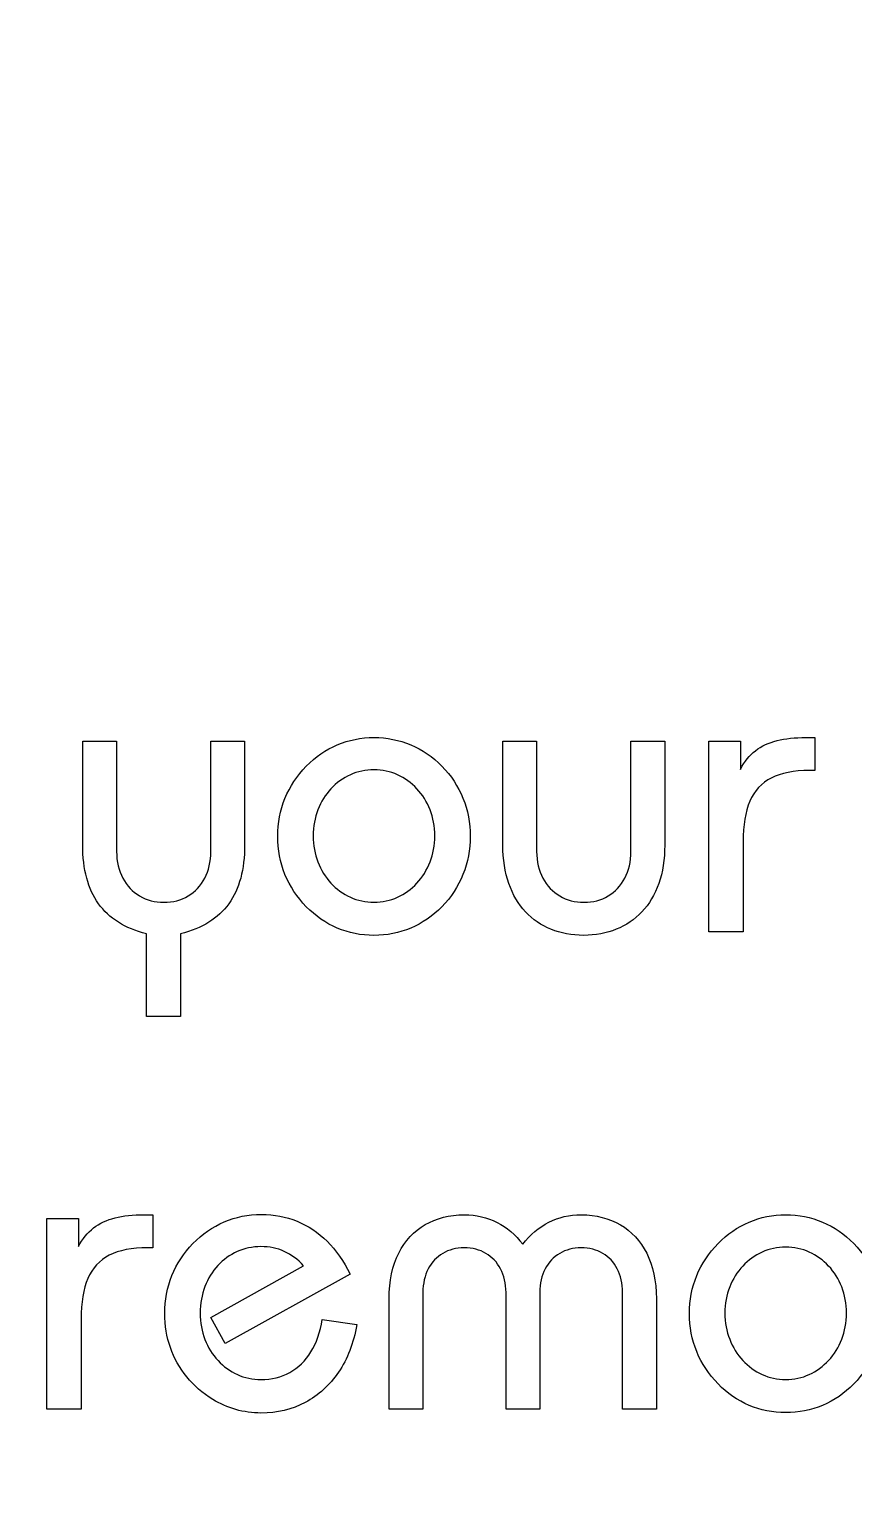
# Model space of a CAD drawing. Header units: millimetres. Extents: x -96 to 58, y -5 to 152.
# Drawn here: x -13.72 to -4.22, y 66.74 to 83.73 of the extents above; entities that cross this region are included whole.
import ezdxf

# ---------------------------------------------------------------- set-up
doc = ezdxf.new("R2010")
doc.units = ezdxf.units.MM
doc.header["$MEASUREMENT"] = 0
doc.layers.add('Capa 1', color=7, linetype='Continuous')

msp = doc.modelspace()

# ---------------------------------------------------------------- linework, layer by layer
at = {"layer": 'Capa 1', "color": 250, "lineweight": 9}
msp.add_open_spline([(-95.1806, 149.5), (-95.1806, 149.5), (57.2195, 149.5), (57.2195, 149.5), (57.2195, 149.5), (57.2195, 149.5), (57.2195, -2.9001), (57.2195, -2.9001), (57.2195, -2.9001), (57.2195, -2.9001), (-95.1806, -2.9001), (-95.1806, -2.9001), (-95.1806, -2.9001), (-95.1806, -2.9001), (-95.1806, 149.5), (-95.1806, 149.5)], degree=3, knots=[0, 0, 0, 0, 0.2, 0.2, 0.2, 0.2, 0.4, 0.4, 0.4, 0.4, 0.6, 0.6, 0.6, 0.6, 1, 1, 1, 1], dxfattribs=at)
at = {"layer": 'Capa 1', "color": 7}
msp.add_open_spline([(-18.9806, 128.6859), (11.6082, 128.6859), (36.4054, 103.8887), (36.4054, 73.2999), (36.4054, 73.2999), (36.4054, 42.7112), (11.6082, 17.9139), (-18.9806, 17.9139), (-18.9806, 17.9139), (-49.5694, 17.9139), (-74.3666, 42.7111), (-74.3666, 73.2999), (-74.3666, 73.2999), (-74.3666, 103.8888), (-49.5694, 128.6859), (-18.9806, 128.6859)], degree=3, knots=[0, 0, 0, 0, 0.2, 0.2, 0.2, 0.2, 0.4, 0.4, 0.4, 0.4, 0.6, 0.6, 0.6, 0.6, 1, 1, 1, 1], dxfattribs=at)
at = {"layer": 'Capa 1', "color": 250}
for points, knots in [([(-11.2414, 75.5273), (-11.2414, 75.5273), (-11.6312, 75.5273), (-11.6312, 75.5273), (-11.6312, 75.5273), (-11.6312, 75.5273), (-11.6312, 74.2571), (-11.6312, 74.2571), (-11.6312, 74.2571), (-11.632, 74.1386), (-11.6557, 74.0353), (-11.7023, 73.9482), (-11.7023, 73.9482), (-11.7489, 73.8604), (-11.8123, 73.7923), (-11.8934, 73.7433), (-11.8934, 73.7433), (-11.9744, 73.6953), (-12.0676, 73.6707), (-12.1724, 73.67), (-12.1724, 73.67), (-12.2771, 73.6707), (-12.3703, 73.6952), (-12.4521, 73.7433), (-12.4521, 73.7433), (-12.5339, 73.7924), (-12.5989, 73.8603), (-12.6463, 73.9482), (-12.6463, 73.9482), (-12.6929, 74.0354), (-12.7173, 74.1385), (-12.7181, 74.257), (-12.7181, 74.257), (-12.7181, 74.257), (-12.7181, 75.5273), (-12.7181, 75.5273), (-12.7181, 75.5273), (-12.7181, 75.5273), (-13.1079, 75.5273), (-13.1079, 75.5273), (-13.1079, 75.5273), (-13.1079, 75.5273), (-13.1079, 74.3305), (-13.1079, 74.3305), (-13.1079, 74.3305), (-13.1079, 74.0483), (-13.0475, 73.8228), (-12.9268, 73.6539), (-12.9268, 73.6539), (-12.8052, 73.4852), (-12.621, 73.3696), (-12.3741, 73.3077), (-12.3741, 73.3077), (-12.3741, 73.3077), (-12.3741, 72.3539), (-12.3741, 72.3539), (-12.3741, 72.3539), (-12.3741, 72.3539), (-11.9797, 72.3539), (-11.9797, 72.3539), (-11.9797, 72.3539), (-11.9797, 72.3539), (-11.9797, 73.3078), (-11.9797, 73.3078), (-11.9797, 73.3078), (-11.7321, 73.3697), (-11.5471, 73.485), (-11.4248, 73.6539), (-11.4248, 73.6539), (-11.3025, 73.8229), (-11.2414, 74.0483), (-11.2414, 74.3304), (-11.2414, 74.3304), (-11.2414, 74.3304), (-11.2414, 75.5273), (-11.2414, 75.5273)], [0, 0, 0, 0, 0.05, 0.05, 0.05, 0.05, 0.1, 0.1, 0.1, 0.1, 0.15, 0.15, 0.15, 0.15, 0.2, 0.2, 0.2, 0.2, 0.25, 0.25, 0.25, 0.25, 0.3, 0.3, 0.3, 0.3, 0.35, 0.35, 0.35, 0.35, 0.4, 0.4, 0.4, 0.4, 0.45, 0.45, 0.45, 0.45, 0.5, 0.5, 0.5, 0.5, 0.55, 0.55, 0.55, 0.55, 0.6, 0.6, 0.6, 0.6, 0.65, 0.65, 0.65, 0.65, 0.7, 0.7, 0.7, 0.7, 0.75, 0.75, 0.75, 0.75, 0.8, 0.8, 0.8, 0.8, 0.85, 0.85, 0.85, 0.85, 0.9, 0.9, 0.9, 0.9, 1, 1, 1, 1]), ([(-10.8607, 74.4313), (-10.8607, 74.2769), (-10.8324, 74.1309), (-10.7766, 73.9925), (-10.7766, 73.9925), (-10.7208, 73.8551), (-10.6383, 73.7304), (-10.5305, 73.6195), (-10.5305, 73.6195), (-10.4243, 73.512), (-10.305, 73.4292), (-10.1736, 73.3734), (-10.1736, 73.3734), (-10.0413, 73.3177), (-9.9007, 73.2893), (-9.7509, 73.2893), (-9.7509, 73.2893), (-9.6011, 73.2893), (-9.4597, 73.3176), (-9.3259, 73.3734), (-9.3259, 73.3734), (-9.1929, 73.4292), (-9.0729, 73.5118), (-8.9667, 73.6195), (-8.9667, 73.6195), (-8.8604, 73.7283), (-8.7802, 73.8519), (-8.7244, 73.991), (-8.7244, 73.991), (-8.6693, 74.1301), (-8.641, 74.2769), (-8.641, 74.4313), (-8.641, 74.4313), (-8.641, 74.5857), (-8.6693, 74.7317), (-8.7244, 74.8692), (-8.7244, 74.8692), (-8.7802, 75.0068), (-8.8604, 75.1299), (-8.9667, 75.2384), (-8.9667, 75.2384), (-9.0729, 75.3463), (-9.1929, 75.4287), (-9.3259, 75.4845), (-9.3259, 75.4845), (-9.4597, 75.5404), (-9.6011, 75.5686), (-9.7509, 75.5686), (-9.7509, 75.5686), (-9.9007, 75.5688), (-10.0413, 75.5403), (-10.1736, 75.4845), (-10.1736, 75.4845), (-10.305, 75.4289), (-10.4243, 75.3462), (-10.5305, 75.2384), (-10.5305, 75.2384), (-10.6383, 75.1276), (-10.7208, 75.0038), (-10.7766, 74.8677), (-10.7766, 74.8677), (-10.8324, 74.731), (-10.8607, 74.5857), (-10.8607, 74.4313)], [0, 0, 0, 0, 0.0588235, 0.0588235, 0.0588235, 0.0588235, 0.1176471, 0.1176471, 0.1176471, 0.1176471, 0.1764706, 0.1764706, 0.1764706, 0.1764706, 0.2352941, 0.2352941, 0.2352941, 0.2352941, 0.2941176, 0.2941176, 0.2941176, 0.2941176, 0.3529412, 0.3529412, 0.3529412, 0.3529412, 0.4117647, 0.4117647, 0.4117647, 0.4117647, 0.4705882, 0.4705882, 0.4705882, 0.4705882, 0.5294118, 0.5294118, 0.5294118, 0.5294118, 0.5882353, 0.5882353, 0.5882353, 0.5882353, 0.6470588, 0.6470588, 0.6470588, 0.6470588, 0.7058824, 0.7058824, 0.7058824, 0.7058824, 0.7647059, 0.7647059, 0.7647059, 0.7647059, 0.8235294, 0.8235294, 0.8235294, 0.8235294, 0.8823529, 0.8823529, 0.8823529, 0.8823529, 1, 1, 1, 1]), ([(-6.3985, 75.5273), (-6.3985, 75.5273), (-6.7883, 75.5273), (-6.7883, 75.5273), (-6.7883, 75.5273), (-6.7883, 75.5273), (-6.7883, 74.2571), (-6.7883, 74.2571), (-6.7883, 74.2571), (-6.789, 74.1386), (-6.8128, 74.0353), (-6.8594, 73.9482), (-6.8594, 73.9482), (-6.906, 73.8604), (-6.9694, 73.7923), (-7.0505, 73.7433), (-7.0505, 73.7433), (-7.1315, 73.6953), (-7.2247, 73.6707), (-7.3295, 73.67), (-7.3295, 73.67), (-7.4342, 73.6707), (-7.5274, 73.6952), (-7.6092, 73.7433), (-7.6092, 73.7433), (-7.691, 73.7924), (-7.756, 73.8603), (-7.8034, 73.9482), (-7.8034, 73.9482), (-7.85, 74.0354), (-7.8744, 74.1385), (-7.8752, 74.257), (-7.8752, 74.257), (-7.8752, 74.257), (-7.8752, 75.5273), (-7.8752, 75.5273), (-7.8752, 75.5273), (-7.8752, 75.5273), (-8.265, 75.5273), (-8.265, 75.5273), (-8.265, 75.5273), (-8.265, 75.5273), (-8.265, 74.3305), (-8.265, 74.3305), (-8.265, 74.3305), (-8.2643, 74.1638), (-8.2413, 74.0162), (-8.1962, 73.887), (-8.1962, 73.887), (-8.1511, 73.758), (-8.0869, 73.6493), (-8.0044, 73.5607), (-8.0044, 73.5607), (-7.9211, 73.4721), (-7.8232, 73.4047), (-7.7101, 73.3589), (-7.7101, 73.3589), (-7.5962, 73.3131), (-7.4709, 73.2893), (-7.334, 73.2893), (-7.334, 73.2893), (-7.1972, 73.2893), (-7.0711, 73.313), (-6.9572, 73.3589), (-6.9572, 73.3589), (-6.8433, 73.4048), (-6.7447, 73.472), (-6.6614, 73.5607), (-6.6614, 73.5607), (-6.5781, 73.6495), (-6.5139, 73.7579), (-6.468, 73.887), (-6.468, 73.887), (-6.4222, 74.0162), (-6.3992, 74.1637), (-6.3985, 74.3304), (-6.3985, 74.3304), (-6.3985, 74.3304), (-6.3985, 75.5273), (-6.3985, 75.5273)], [0, 0, 0, 0, 0.047619, 0.047619, 0.047619, 0.047619, 0.0952381, 0.0952381, 0.0952381, 0.0952381, 0.1428571, 0.1428571, 0.1428571, 0.1428571, 0.1904762, 0.1904762, 0.1904762, 0.1904762, 0.2380952, 0.2380952, 0.2380952, 0.2380952, 0.2857143, 0.2857143, 0.2857143, 0.2857143, 0.3333333, 0.3333333, 0.3333333, 0.3333333, 0.3809524, 0.3809524, 0.3809524, 0.3809524, 0.4285714, 0.4285714, 0.4285714, 0.4285714, 0.4761905, 0.4761905, 0.4761905, 0.4761905, 0.5238095, 0.5238095, 0.5238095, 0.5238095, 0.5714286, 0.5714286, 0.5714286, 0.5714286, 0.6190476, 0.6190476, 0.6190476, 0.6190476, 0.6666667, 0.6666667, 0.6666667, 0.6666667, 0.7142857, 0.7142857, 0.7142857, 0.7142857, 0.7619048, 0.7619048, 0.7619048, 0.7619048, 0.8095238, 0.8095238, 0.8095238, 0.8095238, 0.8571429, 0.8571429, 0.8571429, 0.8571429, 0.9047619, 0.9047619, 0.9047619, 0.9047619, 1, 1, 1, 1]), ([(-5.8894, 73.3306), (-5.8894, 73.3306), (-5.495, 73.3306), (-5.495, 73.3306), (-5.495, 73.3306), (-5.495, 73.3306), (-5.495, 74.3672), (-5.495, 74.3672), (-5.495, 74.3672), (-5.4958, 74.5575), (-5.4698, 74.7133), (-5.4178, 74.8348), (-5.4178, 74.8348), (-5.3658, 74.9558), (-5.2833, 75.045), (-5.1702, 75.1024), (-5.1702, 75.1024), (-5.0578, 75.1606), (-4.9103, 75.1887), (-4.7291, 75.188), (-4.7291, 75.188), (-4.7291, 75.188), (-4.6695, 75.1882), (-4.6695, 75.1882), (-4.6695, 75.1882), (-4.6695, 75.1882), (-4.6695, 75.5688), (-4.6695, 75.5688), (-4.6695, 75.5688), (-4.6695, 75.5688), (-4.7704, 75.5688), (-4.7704, 75.5688), (-4.7704, 75.5688), (-4.8973, 75.5696), (-5.0081, 75.5572), (-5.1044, 75.5335), (-5.1044, 75.5335), (-5.2, 75.5098), (-5.2825, 75.4708), (-5.3521, 75.4173), (-5.3521, 75.4173), (-5.4216, 75.3632), (-5.4797, 75.2912), (-5.5271, 75.2017), (-5.5271, 75.2017), (-5.5271, 75.2017), (-5.5271, 75.5273), (-5.5271, 75.5273), (-5.5271, 75.5273), (-5.5271, 75.5273), (-5.8894, 75.5273), (-5.8894, 75.5273), (-5.8894, 75.5273), (-5.8894, 75.5273), (-5.8894, 73.3306), (-5.8894, 73.3306)], [0, 0, 0, 0, 0.0666667, 0.0666667, 0.0666667, 0.0666667, 0.1333333, 0.1333333, 0.1333333, 0.1333333, 0.2, 0.2, 0.2, 0.2, 0.2666667, 0.2666667, 0.2666667, 0.2666667, 0.3333333, 0.3333333, 0.3333333, 0.3333333, 0.4, 0.4, 0.4, 0.4, 0.4666667, 0.4666667, 0.4666667, 0.4666667, 0.5333333, 0.5333333, 0.5333333, 0.5333333, 0.6, 0.6, 0.6, 0.6, 0.6666667, 0.6666667, 0.6666667, 0.6666667, 0.7333333, 0.7333333, 0.7333333, 0.7333333, 0.8, 0.8, 0.8, 0.8, 0.8666667, 0.8666667, 0.8666667, 0.8666667, 1, 1, 1, 1]), ([(-10.4526, 74.4359), (-10.4518, 74.5444), (-10.4334, 74.6445), (-10.3968, 74.737), (-10.3968, 74.737), (-10.3608, 74.8288), (-10.3104, 74.9097), (-10.2462, 74.9785), (-10.2462, 74.9785), (-10.182, 75.0475), (-10.1078, 75.1008), (-10.023, 75.1391), (-10.023, 75.1391), (-9.9389, 75.1775), (-9.848, 75.1964), (-9.7509, 75.1971), (-9.7509, 75.1971), (-9.6538, 75.1965), (-9.5629, 75.1773), (-9.4788, 75.1391), (-9.4788, 75.1391), (-9.3939, 75.1009), (-9.3198, 75.0473), (-9.2556, 74.9785), (-9.2556, 74.9785), (-9.1914, 74.9098), (-9.1409, 74.8287), (-9.1042, 74.737), (-9.1042, 74.737), (-9.0683, 74.6446), (-9.05, 74.5444), (-9.0492, 74.4359), (-9.0492, 74.4359), (-9.05, 74.3273), (-9.0683, 74.2272), (-9.1042, 74.1347), (-9.1042, 74.1347), (-9.1409, 74.0414), (-9.1914, 73.9604), (-9.2556, 73.8909), (-9.2556, 73.8909), (-9.3198, 73.8221), (-9.3939, 73.7678), (-9.4788, 73.7288), (-9.4788, 73.7288), (-9.5629, 73.6908), (-9.6538, 73.6707), (-9.7509, 73.67), (-9.7509, 73.67), (-9.848, 73.6707), (-9.9389, 73.6906), (-10.023, 73.7288), (-10.023, 73.7288), (-10.1078, 73.768), (-10.182, 73.8221), (-10.2462, 73.8909), (-10.2462, 73.8909), (-10.3104, 73.9604), (-10.3608, 74.0414), (-10.3968, 74.1347), (-10.3968, 74.1347), (-10.4334, 74.2273), (-10.4518, 74.3273), (-10.4526, 74.4359)], [0, 0, 0, 0, 0.0588235, 0.0588235, 0.0588235, 0.0588235, 0.1176471, 0.1176471, 0.1176471, 0.1176471, 0.1764706, 0.1764706, 0.1764706, 0.1764706, 0.2352941, 0.2352941, 0.2352941, 0.2352941, 0.2941176, 0.2941176, 0.2941176, 0.2941176, 0.3529412, 0.3529412, 0.3529412, 0.3529412, 0.4117647, 0.4117647, 0.4117647, 0.4117647, 0.4705882, 0.4705882, 0.4705882, 0.4705882, 0.5294118, 0.5294118, 0.5294118, 0.5294118, 0.5882353, 0.5882353, 0.5882353, 0.5882353, 0.6470588, 0.6470588, 0.6470588, 0.6470588, 0.7058824, 0.7058824, 0.7058824, 0.7058824, 0.7647059, 0.7647059, 0.7647059, 0.7647059, 0.8235294, 0.8235294, 0.8235294, 0.8235294, 0.8823529, 0.8823529, 0.8823529, 0.8823529, 1, 1, 1, 1]), ([(-13.5207, 67.8321), (-13.5207, 67.8321), (-13.1262, 67.8321), (-13.1262, 67.8321), (-13.1262, 67.8321), (-13.1262, 67.8321), (-13.1262, 68.8685), (-13.1262, 68.8685), (-13.1262, 68.8685), (-13.1271, 69.0588), (-13.1011, 69.2146), (-13.0491, 69.3361), (-13.0491, 69.3361), (-12.9971, 69.4569), (-12.9146, 69.5463), (-12.8015, 69.6037), (-12.8015, 69.6037), (-12.6891, 69.6619), (-12.5416, 69.69), (-12.3604, 69.6893), (-12.3604, 69.6893), (-12.3604, 69.6893), (-12.3007, 69.6895), (-12.3007, 69.6895), (-12.3007, 69.6895), (-12.3007, 69.6895), (-12.3007, 70.0701), (-12.3007, 70.0701), (-12.3007, 70.0701), (-12.3007, 70.0701), (-12.4017, 70.0701), (-12.4017, 70.0701), (-12.4017, 70.0701), (-12.5286, 70.0709), (-12.6394, 70.0585), (-12.7357, 70.0348), (-12.7357, 70.0348), (-12.8313, 70.0111), (-12.9138, 69.9721), (-12.9834, 69.9186), (-12.9834, 69.9186), (-13.0529, 69.8645), (-13.111, 69.7925), (-13.1584, 69.703), (-13.1584, 69.703), (-13.1584, 69.703), (-13.1584, 70.0288), (-13.1584, 70.0288), (-13.1584, 70.0288), (-13.1584, 70.0288), (-13.5207, 70.0288), (-13.5207, 70.0288), (-13.5207, 70.0288), (-13.5207, 70.0288), (-13.5207, 67.8321), (-13.5207, 67.8321)], [0, 0, 0, 0, 0.0666667, 0.0666667, 0.0666667, 0.0666667, 0.1333333, 0.1333333, 0.1333333, 0.1333333, 0.2, 0.2, 0.2, 0.2, 0.2666667, 0.2666667, 0.2666667, 0.2666667, 0.3333333, 0.3333333, 0.3333333, 0.3333333, 0.4, 0.4, 0.4, 0.4, 0.4666667, 0.4666667, 0.4666667, 0.4666667, 0.5333333, 0.5333333, 0.5333333, 0.5333333, 0.6, 0.6, 0.6, 0.6, 0.6666667, 0.6666667, 0.6666667, 0.6666667, 0.7333333, 0.7333333, 0.7333333, 0.7333333, 0.8, 0.8, 0.8, 0.8, 0.8666667, 0.8666667, 0.8666667, 0.8666667, 1, 1, 1, 1]), ([(-9.9481, 68.8042), (-9.9481, 68.8042), (-10.3471, 68.864), (-10.3471, 68.864), (-10.3471, 68.864), (-10.3693, 68.7179), (-10.4129, 68.594), (-10.4771, 68.4908), (-10.4771, 68.4908), (-10.542, 68.3877), (-10.6231, 68.3089), (-10.7217, 68.2538), (-10.7217, 68.2538), (-10.8195, 68.1996), (-10.9303, 68.172), (-11.0534, 68.1713), (-11.0534, 68.1713), (-11.1505, 68.172), (-11.2414, 68.1911), (-11.3255, 68.2294), (-11.3255, 68.2294), (-11.4103, 68.2685), (-11.4845, 68.3218), (-11.5487, 68.3906), (-11.5487, 68.3906), (-11.6129, 68.4603), (-11.6633, 68.5412), (-11.6993, 68.6337), (-11.6993, 68.6337), (-11.7359, 68.7262), (-11.7543, 68.8278), (-11.7551, 68.9372), (-11.7551, 68.9372), (-11.7543, 69.0481), (-11.7359, 69.1496), (-11.7, 69.2429), (-11.7, 69.2429), (-11.6641, 69.3355), (-11.6144, 69.4164), (-11.5502, 69.4852), (-11.5502, 69.4852), (-11.4868, 69.5541), (-11.4119, 69.6075), (-11.3278, 69.6457), (-11.3278, 69.6457), (-11.2429, 69.6833), (-11.1512, 69.7023), (-11.0534, 69.703), (-11.0534, 69.703), (-10.9571, 69.7032), (-10.8676, 69.6847), (-10.7859, 69.648), (-10.7859, 69.648), (-10.7033, 69.6115), (-10.6292, 69.5563), (-10.5627, 69.4829), (-10.5627, 69.4829), (-10.5627, 69.4829), (-11.6312, 68.8868), (-11.6312, 68.8868), (-11.6312, 68.8868), (-11.6312, 68.8868), (-11.4661, 68.5887), (-11.4661, 68.5887), (-11.4661, 68.5887), (-11.4661, 68.5887), (-10.0261, 69.3866), (-10.0261, 69.3866), (-10.0261, 69.3866), (-10.1002, 69.5365), (-10.1881, 69.6625), (-10.2913, 69.7649), (-10.2913, 69.7649), (-10.3945, 69.8667), (-10.5092, 69.9438), (-10.6368, 69.9958), (-10.6368, 69.9958), (-10.7645, 70.0486), (-10.902, 70.0745), (-11.0488, 70.0745), (-11.0488, 70.0745), (-11.2009, 70.0738), (-11.3438, 70.0455), (-11.4776, 69.9881), (-11.4776, 69.9881), (-11.6114, 69.931), (-11.7314, 69.8483), (-11.8376, 69.7397), (-11.8376, 69.7397), (-11.9431, 69.6289), (-12.0241, 69.5051), (-12.0791, 69.369), (-12.0791, 69.369), (-12.1349, 69.2323), (-12.1625, 69.087), (-12.1632, 68.9326), (-12.1632, 68.9326), (-12.1632, 68.7943), (-12.1411, 68.6635), (-12.0975, 68.5405), (-12.0975, 68.5405), (-12.0547, 68.4167), (-11.9912, 68.3043), (-11.9095, 68.2026), (-11.9095, 68.2026), (-11.8269, 68.1018), (-11.726, 68.0146), (-11.6083, 67.942), (-11.6083, 67.942), (-11.525, 67.8916), (-11.4371, 67.8525), (-11.3431, 67.8265), (-11.3431, 67.8265), (-11.2491, 67.7999), (-11.1527, 67.786), (-11.0534, 67.786), (-11.0534, 67.786), (-10.8654, 67.7868), (-10.6957, 67.8273), (-10.5428, 67.9083), (-10.5428, 67.9083), (-10.3899, 67.9895), (-10.2623, 68.1055), (-10.1591, 68.2569), (-10.1591, 68.2569), (-10.0567, 68.4084), (-9.9863, 68.5909), (-9.9481, 68.8042)], [0, 0, 0, 0, 0.030303, 0.030303, 0.030303, 0.030303, 0.0606061, 0.0606061, 0.0606061, 0.0606061, 0.0909091, 0.0909091, 0.0909091, 0.0909091, 0.1212121, 0.1212121, 0.1212121, 0.1212121, 0.1515152, 0.1515152, 0.1515152, 0.1515152, 0.1818182, 0.1818182, 0.1818182, 0.1818182, 0.2121212, 0.2121212, 0.2121212, 0.2121212, 0.2424242, 0.2424242, 0.2424242, 0.2424242, 0.2727273, 0.2727273, 0.2727273, 0.2727273, 0.3030303, 0.3030303, 0.3030303, 0.3030303, 0.3333333, 0.3333333, 0.3333333, 0.3333333, 0.3636364, 0.3636364, 0.3636364, 0.3636364, 0.3939394, 0.3939394, 0.3939394, 0.3939394, 0.4242424, 0.4242424, 0.4242424, 0.4242424, 0.4545455, 0.4545455, 0.4545455, 0.4545455, 0.4848485, 0.4848485, 0.4848485, 0.4848485, 0.5151515, 0.5151515, 0.5151515, 0.5151515, 0.5454545, 0.5454545, 0.5454545, 0.5454545, 0.5757576, 0.5757576, 0.5757576, 0.5757576, 0.6060606, 0.6060606, 0.6060606, 0.6060606, 0.6363636, 0.6363636, 0.6363636, 0.6363636, 0.6666667, 0.6666667, 0.6666667, 0.6666667, 0.6969697, 0.6969697, 0.6969697, 0.6969697, 0.7272727, 0.7272727, 0.7272727, 0.7272727, 0.7575758, 0.7575758, 0.7575758, 0.7575758, 0.7878788, 0.7878788, 0.7878788, 0.7878788, 0.8181818, 0.8181818, 0.8181818, 0.8181818, 0.8484848, 0.8484848, 0.8484848, 0.8484848, 0.8787879, 0.8787879, 0.8787879, 0.8787879, 0.9090909, 0.9090909, 0.9090909, 0.9090909, 0.9393939, 0.9393939, 0.9393939, 0.9393939, 1, 1, 1, 1]), ([(-9.5766, 67.8321), (-9.5766, 67.8321), (-9.1868, 67.8321), (-9.1868, 67.8321), (-9.1868, 67.8321), (-9.1868, 67.8321), (-9.1868, 69.1757), (-9.1868, 69.1757), (-9.1868, 69.1757), (-9.186, 69.2805), (-9.1654, 69.3705), (-9.1257, 69.4477), (-9.1257, 69.4477), (-9.0851, 69.5244), (-9.0293, 69.5838), (-8.9575, 69.6258), (-8.9575, 69.6258), (-8.8864, 69.668), (-8.8039, 69.6885), (-8.7098, 69.6893), (-8.7098, 69.6893), (-8.6158, 69.6887), (-8.5325, 69.6679), (-8.4607, 69.6258), (-8.4607, 69.6258), (-8.3888, 69.5839), (-8.3323, 69.5242), (-8.291, 69.4477), (-8.291, 69.4477), (-8.2497, 69.3706), (-8.2291, 69.2803), (-8.2283, 69.1756), (-8.2283, 69.1756), (-8.2283, 69.1756), (-8.2283, 67.8321), (-8.2283, 67.8321), (-8.2283, 67.8321), (-8.2283, 67.8321), (-7.8385, 67.8321), (-7.8385, 67.8321), (-7.8385, 67.8321), (-7.8385, 67.8321), (-7.8385, 69.1757), (-7.8385, 69.1757), (-7.8385, 69.1757), (-7.8377, 69.2805), (-7.8171, 69.3705), (-7.7773, 69.4477), (-7.7773, 69.4477), (-7.7368, 69.5244), (-7.681, 69.5838), (-7.6092, 69.6258), (-7.6092, 69.6258), (-7.5381, 69.668), (-7.4556, 69.6885), (-7.3615, 69.6893), (-7.3615, 69.6893), (-7.2675, 69.6887), (-7.185, 69.6679), (-7.1131, 69.6258), (-7.1131, 69.6258), (-7.042, 69.5839), (-6.9862, 69.5242), (-6.9457, 69.4477), (-6.9457, 69.4477), (-6.906, 69.3706), (-6.8853, 69.2803), (-6.8846, 69.1756), (-6.8846, 69.1756), (-6.8846, 69.1756), (-6.8846, 67.8321), (-6.8846, 67.8321), (-6.8846, 67.8321), (-6.8846, 67.8321), (-6.4948, 67.8321), (-6.4948, 67.8321), (-6.4948, 67.8321), (-6.4948, 67.8321), (-6.4948, 69.1023), (-6.4948, 69.1023), (-6.4948, 69.1023), (-6.4963, 69.3081), (-6.533, 69.4821), (-6.6064, 69.6266), (-6.6064, 69.6266), (-6.6797, 69.7704), (-6.7806, 69.8804), (-6.9106, 69.9553), (-6.9106, 69.9553), (-7.0405, 70.031), (-7.1903, 70.0692), (-7.3615, 70.0699), (-7.3615, 70.0699), (-7.4968, 70.0701), (-7.6214, 70.0416), (-7.7345, 69.9843), (-7.7345, 69.9843), (-7.8477, 69.9278), (-7.9486, 69.8429), (-8.0357, 69.7305), (-8.0357, 69.7305), (-8.119, 69.8415), (-8.2176, 69.9255), (-8.3315, 69.9828), (-8.3315, 69.9828), (-8.4454, 70.0409), (-8.5715, 70.0699), (-8.7098, 70.0699), (-8.7098, 70.0699), (-8.8811, 70.0693), (-9.0309, 70.0317), (-9.1608, 69.9568), (-9.1608, 69.9568), (-9.2908, 69.8819), (-9.3917, 69.7718), (-9.465, 69.6281), (-9.465, 69.6281), (-9.5384, 69.4845), (-9.5751, 69.3094), (-9.5766, 69.1022), (-9.5766, 69.1022), (-9.5766, 69.1022), (-9.5766, 67.8321), (-9.5766, 67.8321)], [0, 0, 0, 0, 0.03125, 0.03125, 0.03125, 0.03125, 0.0625, 0.0625, 0.0625, 0.0625, 0.09375, 0.09375, 0.09375, 0.09375, 0.125, 0.125, 0.125, 0.125, 0.15625, 0.15625, 0.15625, 0.15625, 0.1875, 0.1875, 0.1875, 0.1875, 0.21875, 0.21875, 0.21875, 0.21875, 0.25, 0.25, 0.25, 0.25, 0.28125, 0.28125, 0.28125, 0.28125, 0.3125, 0.3125, 0.3125, 0.3125, 0.34375, 0.34375, 0.34375, 0.34375, 0.375, 0.375, 0.375, 0.375, 0.40625, 0.40625, 0.40625, 0.40625, 0.4375, 0.4375, 0.4375, 0.4375, 0.46875, 0.46875, 0.46875, 0.46875, 0.5, 0.5, 0.5, 0.5, 0.53125, 0.53125, 0.53125, 0.53125, 0.5625, 0.5625, 0.5625, 0.5625, 0.59375, 0.59375, 0.59375, 0.59375, 0.625, 0.625, 0.625, 0.625, 0.65625, 0.65625, 0.65625, 0.65625, 0.6875, 0.6875, 0.6875, 0.6875, 0.71875, 0.71875, 0.71875, 0.71875, 0.75, 0.75, 0.75, 0.75, 0.78125, 0.78125, 0.78125, 0.78125, 0.8125, 0.8125, 0.8125, 0.8125, 0.84375, 0.84375, 0.84375, 0.84375, 0.875, 0.875, 0.875, 0.875, 0.90625, 0.90625, 0.90625, 0.90625, 0.9375, 0.9375, 0.9375, 0.9375, 1, 1, 1, 1]), ([(-6.1141, 68.9326), (-6.1141, 68.7782), (-6.0858, 68.6322), (-6.03, 68.4938), (-6.03, 68.4938), (-5.9742, 68.3564), (-5.8917, 68.2317), (-5.7839, 68.1208), (-5.7839, 68.1208), (-5.6777, 68.0133), (-5.5584, 67.9305), (-5.427, 67.8747), (-5.427, 67.8747), (-5.2947, 67.819), (-5.1541, 67.7906), (-5.0043, 67.7906), (-5.0043, 67.7906), (-4.8545, 67.7906), (-4.7131, 67.8189), (-4.5793, 67.8747), (-4.5793, 67.8747), (-4.4463, 67.9305), (-4.3263, 68.0131), (-4.2201, 68.1208), (-4.2201, 68.1208), (-4.1138, 68.2296), (-4.0336, 68.3532), (-3.9778, 68.4923), (-3.9778, 68.4923), (-3.9227, 68.6314), (-3.8944, 68.7782), (-3.8944, 68.9326), (-3.8944, 68.9326), (-3.8944, 69.087), (-3.9227, 69.233), (-3.9778, 69.3705), (-3.9778, 69.3705), (-4.0336, 69.5081), (-4.1138, 69.6312), (-4.2201, 69.7397), (-4.2201, 69.7397), (-4.3263, 69.8476), (-4.4463, 69.93), (-4.5793, 69.9858), (-4.5793, 69.9858), (-4.7131, 70.0417), (-4.8545, 70.0699), (-5.0043, 70.0699), (-5.0043, 70.0699), (-5.1541, 70.0701), (-5.2947, 70.0416), (-5.427, 69.9858), (-5.427, 69.9858), (-5.5584, 69.9302), (-5.6777, 69.8475), (-5.7839, 69.7397), (-5.7839, 69.7397), (-5.8917, 69.6289), (-5.9742, 69.5051), (-6.03, 69.369), (-6.03, 69.369), (-6.0858, 69.2323), (-6.1141, 69.087), (-6.1141, 68.9326)], [0, 0, 0, 0, 0.0588235, 0.0588235, 0.0588235, 0.0588235, 0.1176471, 0.1176471, 0.1176471, 0.1176471, 0.1764706, 0.1764706, 0.1764706, 0.1764706, 0.2352941, 0.2352941, 0.2352941, 0.2352941, 0.2941176, 0.2941176, 0.2941176, 0.2941176, 0.3529412, 0.3529412, 0.3529412, 0.3529412, 0.4117647, 0.4117647, 0.4117647, 0.4117647, 0.4705882, 0.4705882, 0.4705882, 0.4705882, 0.5294118, 0.5294118, 0.5294118, 0.5294118, 0.5882353, 0.5882353, 0.5882353, 0.5882353, 0.6470588, 0.6470588, 0.6470588, 0.6470588, 0.7058824, 0.7058824, 0.7058824, 0.7058824, 0.7647059, 0.7647059, 0.7647059, 0.7647059, 0.8235294, 0.8235294, 0.8235294, 0.8235294, 0.8823529, 0.8823529, 0.8823529, 0.8823529, 1, 1, 1, 1]), ([(-5.706, 68.9374), (-5.7052, 69.0457), (-5.6868, 69.1458), (-5.6502, 69.2383), (-5.6502, 69.2383), (-5.6142, 69.3301), (-5.5638, 69.411), (-5.4996, 69.4798), (-5.4996, 69.4798), (-5.4354, 69.5488), (-5.3612, 69.6021), (-5.2764, 69.6404), (-5.2764, 69.6404), (-5.1923, 69.6787), (-5.1014, 69.6977), (-5.0043, 69.6984), (-5.0043, 69.6984), (-4.9072, 69.6978), (-4.8163, 69.6786), (-4.7322, 69.6404), (-4.7322, 69.6404), (-4.6473, 69.6022), (-4.5732, 69.5486), (-4.509, 69.4798), (-4.509, 69.4798), (-4.4448, 69.4111), (-4.3943, 69.33), (-4.3576, 69.2383), (-4.3576, 69.2383), (-4.3217, 69.1459), (-4.3034, 69.0457), (-4.3026, 68.9372), (-4.3026, 68.9372), (-4.3034, 68.8286), (-4.3217, 68.7285), (-4.3576, 68.636), (-4.3576, 68.636), (-4.3942, 68.5429), (-4.4448, 68.4617), (-4.509, 68.3922), (-4.509, 68.3922), (-4.5732, 68.3234), (-4.6473, 68.2691), (-4.7322, 68.2301), (-4.7322, 68.2301), (-4.8163, 68.1921), (-4.9072, 68.172), (-5.0043, 68.1713), (-5.0043, 68.1713), (-5.1014, 68.172), (-5.1923, 68.1919), (-5.2764, 68.2301), (-5.2764, 68.2301), (-5.3612, 68.2692), (-5.4354, 68.3234), (-5.4996, 68.3922), (-5.4996, 68.3922), (-5.5638, 68.4617), (-5.6142, 68.5427), (-5.6502, 68.636), (-5.6502, 68.636), (-5.6868, 68.7286), (-5.7052, 68.8286), (-5.706, 68.9374)], [0, 0, 0, 0, 0.0588235, 0.0588235, 0.0588235, 0.0588235, 0.1176471, 0.1176471, 0.1176471, 0.1176471, 0.1764706, 0.1764706, 0.1764706, 0.1764706, 0.2352941, 0.2352941, 0.2352941, 0.2352941, 0.2941176, 0.2941176, 0.2941176, 0.2941176, 0.3529412, 0.3529412, 0.3529412, 0.3529412, 0.4117647, 0.4117647, 0.4117647, 0.4117647, 0.4705882, 0.4705882, 0.4705882, 0.4705882, 0.5294118, 0.5294118, 0.5294118, 0.5294118, 0.5882353, 0.5882353, 0.5882353, 0.5882353, 0.6470588, 0.6470588, 0.6470588, 0.6470588, 0.7058824, 0.7058824, 0.7058824, 0.7058824, 0.7647059, 0.7647059, 0.7647059, 0.7647059, 0.8235294, 0.8235294, 0.8235294, 0.8235294, 0.8823529, 0.8823529, 0.8823529, 0.8823529, 1, 1, 1, 1])]:
    msp.add_open_spline(points, degree=3, knots=knots, dxfattribs=at)

doc.saveas('drawing.dxf')
